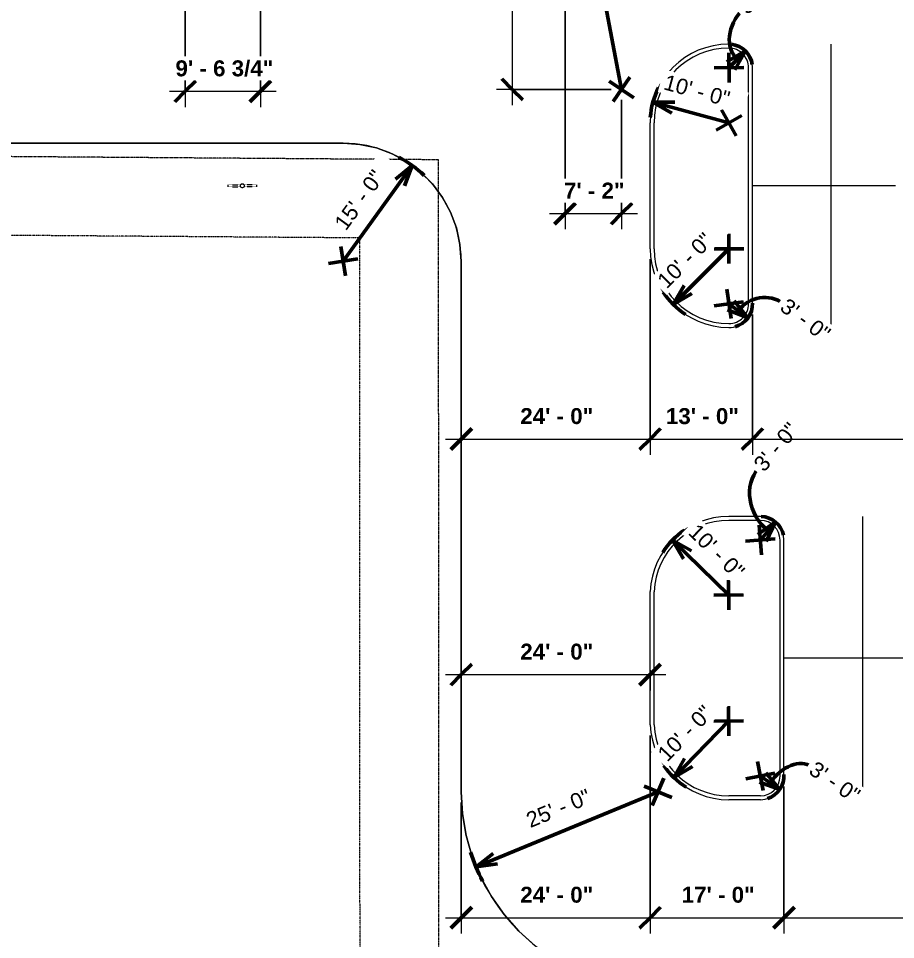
# Model space of a CAD drawing. Header units: inches. Extents: x 20001 to 27263, y -26025 to -18997.
# Drawn here: x 22832 to 24169, y -24605 to -23201 of the extents above; entities that cross this region are included whole.
import ezdxf

# ---------------------------------------------------------------- set-up
doc = ezdxf.new("R2010")
doc.units = ezdxf.units.IN
doc.header["$MEASUREMENT"] = 0
for name, pattern in [('Center 1_4_', [0.53125, 0.25, -0.09375, 0.09375, -0.09375]), ('Dash', [0.25, 0.125, -0.125]), ('Hidden', [0.28125, 0.1875, -0.09375])]:
    doc.linetypes.add(name, pattern=pattern)
for name, color, linetype, lineweight in [('A-ANNO-DIMS', 211, 'Continuous', 9), ('A-ANNO-DIMS-256', 211, 'Continuous', 9), ('A-PROP-SBCK', 71, 'Hidden', 13), ('A-SITE-ROAD', 130, 'Continuous', 13), ('C-TOPO', 7, 'Continuous', 13), ('E-LITE-EQPM', 33, 'Continuous', 13), ('E-LITE-EQPM-HDLN', 30, 'Dash', 9), ('PAINT', 190, 'Continuous', 13), ('PROP', 3, 'Center 1_4_', 13)]:
    doc.layers.add(name, color=color, linetype=linetype, lineweight=lineweight)
doc.styles.add('Arial_2', font='arial.ttf', dxfattribs={"height": 23.60479})
doc.styles.add('Arial_B', font='arialbd.ttf', dxfattribs={"height": 24.354149})
doc.dimstyles.new('Arrow_-_3_32__Arial', dxfattribs={"dimscale": 12, "dimtxt": 24, "dimasz": 2.666667, "dimexe": 2, "dimexo": 0, "dimgap": 1.333333, "dimtad": 1, "dimjust": 3, "dimdec": 4, "dimrnd": 0.0625, "dimzin": 1, "dimdsep": 46, "dimlunit": 4, "dimtxsty": 'Arial_2', "dimblk1": 'OPEN30', "dimblk2": 'OPEN30', "dimsah": 1, "dimcen": 0.09, "dimazin": 0, "dimtfac": 1, "dimtdec": 4, "dimtix": 1, "dimtmove": 0, "dimatfit": 2, "dimfxl": 1, "dimtvp": 1, "dimtfill": 1, "dimfrac": 2, "dimtolj": 1, "dimtzin": 0, "dimlwd": 50, "dimlwe": 50, "dimarcsym": 2})
doc.dimstyles.new('Arrow_-_3_32__Arial_1', dxfattribs={"dimscale": 12, "dimtxt": 24, "dimasz": 2.666667, "dimexe": 2, "dimexo": 0, "dimgap": 1.333333, "dimtad": 1, "dimjust": 3, "dimdec": 4, "dimrnd": 0.0625, "dimzin": 1, "dimdsep": 46, "dimlunit": 4, "dimtxsty": 'Arial_2', "dimblk1": 'OPEN30', "dimblk2": 'OPEN30', "dimsah": 1, "dimcen": 0.09, "dimazin": 0, "dimtfac": 1, "dimtdec": 4, "dimtix": 1, "dimtmove": 0, "dimatfit": 2, "dimfxl": 1, "dimtvp": 1, "dimtfill": 1, "dimfrac": 2, "dimtolj": 1, "dimtzin": 0, "dimlwd": 50, "dimlwe": 50, "dimarcsym": 2})
doc.dimstyles.new('OD_Dimension_-_1_4__Tol__1', dxfattribs={"dimscale": 12, "dimtxt": 24, "dimasz": 2.666667, "dimexe": 2, "dimexo": 1.333333, "dimgap": 1.333333, "dimtad": 1, "dimrnd": 0.25, "dimzin": 1, "dimdsep": 46, "dimlunit": 4, "dimtxsty": 'Arial_B', "dimblk1": 'OBLIQUE', "dimblk2": 'OBLIQUE', "dimsah": 1, "dimcen": 0.09, "dimdle": 2, "dimazin": 0, "dimtfac": 1, "dimtdec": 4, "dimtix": 1, "dimtmove": 0, "dimatfit": 3, "dimfxl": 1, "dimtvp": 1, "dimtfill": 1, "dimfrac": 2, "dimtolj": 1, "dimtzin": 0, "dimlwd": 13, "dimlwe": 13, "dimarcsym": 2})
doc.dimstyles.new('OD_Dimension_-_1_4__Tol__2', dxfattribs={"dimscale": 12, "dimtxt": 24, "dimasz": 2.666667, "dimexe": 2, "dimexo": 1.333333, "dimgap": 1.333333, "dimtad": 1, "dimrnd": 0.25, "dimzin": 1, "dimdsep": 46, "dimlunit": 4, "dimtxsty": 'Arial_B', "dimblk1": 'OBLIQUE', "dimblk2": 'OBLIQUE', "dimsah": 1, "dimcen": 0.09, "dimdle": 2, "dimazin": 0, "dimtfac": 1, "dimtdec": 4, "dimtix": 1, "dimtmove": 0, "dimatfit": 3, "dimfxl": 1, "dimtvp": 1, "dimtfill": 1, "dimfrac": 2, "dimtolj": 1, "dimtzin": 0, "dimlwd": 13, "dimlwe": 13, "dimarcsym": 2})

# ---------------------------------------------------------------- blocks, each defined once
blk = doc.blocks.new('Lighting-Street_Cooper_Navion-Lumark_4-6-LED-Squares - The Caretaker LED-964008-Site Plan - Phase 1')
at = {"layer": 'E-LITE-EQPM'}
blk.add_line((-1.7, -10.7), (1.6, -10.7), dxfattribs=at)
at = {"layer": 'E-LITE-EQPM', "lineweight": 9}
blk.add_circle((0, -32.4), 3, dxfattribs=at)
at = {"layer": 'E-LITE-EQPM-HDLN'}
for p, q in [((-1.5, -10.7), (-1.5, -29.9)), ((1.5, -10.7), (1.5, -29.9))]:
    blk.add_line(p, q, dxfattribs=at)
blk = doc.blocks.new('DIMBLOCK4-Site Plan - Phase 1')
at = {"layer": 'A-ANNO-DIMS-256', "lineweight": 50}
for p, q in [((23917.8, -23658.5), (23911.2, -23613.7)), ((23936.9, -23632.8), (23892.1, -23639.3)), ((23943.4, -23657.6), (23922.8, -23631.6)), ((23943.4, -23657.6), (23912.6, -23645.3)), ((23914.5, -23636.1), (23943.4, -23657.6))]:
    blk.add_line(p, q, dxfattribs=at)
blk.add_arc((23914.5, -23636.1), 36, 285.1007, 1.495, dxfattribs=at)
blk.add_ellipse((23967.6, -23675.6), major_axis=(29.9, 40.1), ratio=0.963406, start_param=0, end_param=1.570796, dxfattribs=at)
at = {"layer": 'A-ANNO-DIMS-256', "color": 0, "lineweight": 50, "insert": (24004.7, -23625.8), "char_height": 23.6, "width": 100.578, "attachment_point": 1, "rotation": 323.2979, "line_spacing_factor": 0.938532, "style": 'Arial_2', "bg_fill": 3, "box_fill_scale": 1.25, "bg_fill_color": 0, "bg_fill_transparency": 0}
blk.add_mtext('3\' - 0"', dxfattribs=at)
blk = doc.blocks.new('_Open30')
at = {"color": 0, "linetype": 'ByBlock', "lineweight": -2}
for p, q in [((-1, 0.268), (0, 0)), ((0, 0), (-1, -0.268)), ((0, 0), (-1, 0))]:
    blk.add_line(p, q, dxfattribs=at)
blk = doc.blocks.new('DIMBLOCK5-Site Plan - Phase 1')
at = {"layer": 'A-ANNO-DIMS-256', "lineweight": 50}
for p, q in [((23914.5, -23574.7), (23914.5, -23529.4)), ((23914.5, -23552.1), (23829.6, -23636.9)), ((23891.9, -23552.1), (23937.1, -23552.1)), ((23829.6, -23636.9), (23846.2, -23608.2)), ((23829.6, -23636.9), (23858.3, -23620.3))]:
    blk.add_line(p, q, dxfattribs=at)
blk.add_arc((23914.5, -23552.1), 120, 213.5247, 236.443, dxfattribs=at)
at = {"layer": 'A-ANNO-DIMS-256', "color": 0, "lineweight": 50, "insert": (23803.1, -23597.5), "char_height": 23.6, "width": 122.289, "attachment_point": 1, "rotation": 44.9839, "line_spacing_factor": 0.938532, "style": 'Arial_2', "bg_fill": 3, "box_fill_scale": 1.25, "bg_fill_color": 0, "bg_fill_transparency": 0}
blk.add_mtext('10\' - 0"', dxfattribs=at)
blk = doc.blocks.new('DIMBLOCK6-Site Plan - Phase 1')
at = {"layer": 'A-ANNO-DIMS-256', "lineweight": 50}
for p, q in [((23939.6, -23250.3), (23911.2, -23267.2)), ((23914.2, -23253.4), (23914.8, -23298.7)), ((23914.5, -23276.1), (23939.6, -23250.3)), ((23939.6, -23250.3), (23923.4, -23279.2)), ((23937.1, -23275.8), (23891.9, -23276.4))]:
    blk.add_line(p, q, dxfattribs=at)
blk.add_arc((23914.5, -23276.1), 36, 7.5411, 83.9354, dxfattribs=at)
blk.add_ellipse((23968.2, -23221), major_axis=(41.1, 42.2), ratio=0.793067, start_param=1.570796, end_param=3.141593, dxfattribs=at)
at = {"layer": 'A-ANNO-DIMS-256', "color": 0, "lineweight": 50, "insert": (23926, -23179.9), "char_height": 23.6, "width": 100.578, "attachment_point": 1, "rotation": 45.7382, "line_spacing_factor": 0.938532, "style": 'Arial_2', "bg_fill": 3, "box_fill_scale": 1.25, "bg_fill_color": 0, "bg_fill_transparency": 0}
blk.add_mtext('3\' - 0"', dxfattribs=at)
blk = doc.blocks.new('DIMBLOCK7-Site Plan - Phase 1')
at = {"layer": 'A-ANNO-DIMS-256', "lineweight": 50}
for p, q in [((23914.5, -23360.1), (23798.7, -23328.5)), ((23798.7, -23328.5), (23831.9, -23328.6)), ((23798.7, -23328.5), (23827.4, -23345.2)), ((23903.3, -23340.4), (23925.7, -23379.7)), ((23894.9, -23371.3), (23934.2, -23348.8))]:
    blk.add_line(p, q, dxfattribs=at)
blk.add_arc((23914.5, -23360.1), 120, 153.2792, 176.1975, dxfattribs=at)
at = {"layer": 'A-ANNO-DIMS-256', "color": 0, "lineweight": 50, "insert": (23819.7, -23285.9), "char_height": 23.6, "width": 122.289, "attachment_point": 1, "rotation": 344.7383, "line_spacing_factor": 0.938532, "style": 'Arial_2', "bg_fill": 3, "box_fill_scale": 1.25, "bg_fill_color": 0, "bg_fill_transparency": 0}
blk.add_mtext('10\' - 0"', dxfattribs=at)
blk = doc.blocks.new('DIMBLOCK8-Site Plan - Phase 1')
at = {"layer": 'A-ANNO-DIMS-256', "lineweight": 50}
for p, q in [((23985.8, -23968.6), (23958.6, -23987.5)), ((23962.5, -23996.1), (23985.8, -23968.6)), ((23985.8, -23968.6), (23971.6, -23998.6)), ((23960.6, -23973.6), (23964.4, -24018.7)), ((23985.1, -23994.2), (23940, -23998))]:
    blk.add_line(p, q, dxfattribs=at)
blk.add_arc((23962.5, -23996.1), 36, 11.5367, 87.9311, dxfattribs=at)
blk.add_ellipse((24015.5, -23933.6), major_axis=(-55.9, 47.4), ratio=0.871988, start_param=0, end_param=1.570796, dxfattribs=at)
at = {"layer": 'A-ANNO-DIMS-256', "color": 0, "lineweight": 50, "insert": (23950.3, -23878.4), "char_height": 23.6, "width": 100.578, "attachment_point": 1, "rotation": 49.7339, "line_spacing_factor": 0.938532, "style": 'Arial_2', "bg_fill": 3, "box_fill_scale": 1.25, "bg_fill_color": 0, "bg_fill_transparency": 0}
blk.add_mtext('3\' - 0"', dxfattribs=at)
blk = doc.blocks.new('DIMBLOCK9-Site Plan - Phase 1')
at = {"layer": 'A-ANNO-DIMS-256', "lineweight": 50}
for p, q in [((23914.4, -24080.1), (23828.6, -23996.2)), ((23828.6, -23996.2), (23857.4, -24012.5)), ((23828.6, -23996.2), (23845.5, -24024.7)), ((23914.1, -24057.5), (23914.7, -24102.7)), ((23891.8, -24080.4), (23937, -24079.8))]:
    blk.add_line(p, q, dxfattribs=at)
blk.add_arc((23914.4, -24080.1), 120, 124.211, 147.1293, dxfattribs=at)
at = {"layer": 'A-ANNO-DIMS-256', "color": 0, "lineweight": 50, "insert": (23867.6, -23969.2), "char_height": 23.6, "width": 122.289, "attachment_point": 1, "rotation": 315.6702, "line_spacing_factor": 0.938532, "style": 'Arial_2', "bg_fill": 3, "box_fill_scale": 1.25, "bg_fill_color": 0, "bg_fill_transparency": 0}
blk.add_mtext('10\' - 0"', dxfattribs=at)
blk = doc.blocks.new('DIMBLOCK10-Site Plan - Phase 1')
at = {"layer": 'A-ANNO-DIMS-256', "lineweight": 50}
for p, q in [((23914.7, -24294.7), (23914, -24249.4)), ((23914.4, -24272), (23830.8, -24358.2)), ((23891.7, -24272.4), (23937, -24271.7)), ((23830.8, -24358.2), (23846.9, -24329.2)), ((23830.8, -24358.2), (23859.2, -24341.2))]:
    blk.add_line(p, q, dxfattribs=at)
blk.add_arc((23914.4, -24272), 120, 214.407, 237.3253, dxfattribs=at)
at = {"layer": 'A-ANNO-DIMS-256', "color": 0, "lineweight": 50, "insert": (23803.6, -24319.2), "char_height": 23.6, "width": 122.289, "attachment_point": 1, "rotation": 45.8662, "line_spacing_factor": 0.938532, "style": 'Arial_2', "bg_fill": 3, "box_fill_scale": 1.25, "bg_fill_color": 0, "bg_fill_transparency": 0}
blk.add_mtext('10\' - 0"', dxfattribs=at)
blk = doc.blocks.new('DIMBLOCK11-Site Plan - Phase 1')
at = {"layer": 'A-ANNO-DIMS-256', "lineweight": 50}
for p, q in [((23966.8, -24378.2), (23958.2, -24333.8)), ((23984.7, -24351.7), (23940.3, -24360.3)), ((23992.3, -24376.2), (23970.6, -24351.2)), ((23992.3, -24376.2), (23961, -24365.4)), ((23962.5, -24356), (23992.3, -24376.2))]:
    blk.add_line(p, q, dxfattribs=at)
blk.add_arc((23962.5, -24356), 36, 287.7411, 4.1355, dxfattribs=at)
blk.add_ellipse((24009.8, -24388), major_axis=(31.2, 46.1), ratio=0.701238, start_param=0, end_param=1.570796, dxfattribs=at)
at = {"layer": 'A-ANNO-DIMS-256', "color": 0, "lineweight": 50, "insert": (24047.8, -24331.8), "char_height": 23.6, "width": 100.578, "attachment_point": 1, "rotation": 325.9383, "line_spacing_factor": 0.938532, "style": 'Arial_2', "bg_fill": 3, "box_fill_scale": 1.25, "bg_fill_color": 0, "bg_fill_transparency": 0}
blk.add_mtext('3\' - 0"', dxfattribs=at)
blk = doc.blocks.new('DIMBLOCK12-Site Plan - Phase 1')
at = {"layer": 'A-ANNO-DIMS-256', "lineweight": 13}
for p, q in [((23794.5, -23568.1), (23794.5, -23866.2)), ((23794.5, -23842.2), (23794.5, -23568.1)), ((23482.5, -23842.2), (23794.5, -23842.2)), ((23506.5, -23835.5), (23506.5, -23866.2)), ((23506.5, -23842.2), (23506.5, -23835.5))]:
    blk.add_line(p, q, dxfattribs=at)
at = {"layer": 'A-ANNO-DIMS-256', "lineweight": 50}
for p, q in [((23506.5, -23842.2), (23522.5, -23826.2)), ((23794.5, -23842.2), (23810.5, -23826.2)), ((23506.5, -23842.2), (23490.5, -23858.2)), ((23794.5, -23842.2), (23778.5, -23858.2))]:
    blk.add_line(p, q, dxfattribs=at)
at = {"layer": 'A-ANNO-DIMS-256', "color": 0, "lineweight": 13, "insert": (23596.6, -23795), "char_height": 24.35, "width": 129.371, "attachment_point": 1, "line_spacing_factor": 0.938532, "style": 'Arial_B', "bg_fill": 3, "box_fill_scale": 1.25, "bg_fill_color": 0, "bg_fill_transparency": 0}
blk.add_mtext('24\' - 0"', dxfattribs=at)
blk = doc.blocks.new('_Oblique')
at = {"color": 0, "linetype": 'ByBlock', "lineweight": -2}
blk.add_line((-0.5, -0.5), (0.5, 0.5), dxfattribs=at)
blk = doc.blocks.new('DIMBLOCK13-Site Plan - Phase 1')
at = {"layer": 'A-ANNO-DIMS-256', "lineweight": 13}
for p, q in [((23794.5, -23568.1), (23794.5, -23866.2)), ((23794.5, -23842.2), (23794.5, -23568.1)), ((23950.5, -23652.1), (23950.5, -23866.2)), ((23950.5, -23842.2), (23950.5, -23652.1)), ((23794.5, -23842.2), (23950.5, -23842.2))]:
    blk.add_line(p, q, dxfattribs=at)
at = {"layer": 'A-ANNO-DIMS-256', "lineweight": 50}
for p, q in [((23794.5, -23842.2), (23810.5, -23826.2)), ((23950.5, -23842.2), (23966.5, -23826.2)), ((23794.5, -23842.2), (23778.5, -23858.2)), ((23950.5, -23842.2), (23934.5, -23858.2))]:
    blk.add_line(p, q, dxfattribs=at)
at = {"layer": 'A-ANNO-DIMS-256', "color": 0, "lineweight": 13, "insert": (23818.6, -23795), "char_height": 24.35, "width": 129.371, "attachment_point": 1, "line_spacing_factor": 0.938532, "style": 'Arial_B', "bg_fill": 3, "box_fill_scale": 1.25, "bg_fill_color": 0, "bg_fill_transparency": 0}
blk.add_mtext('13\' - 0"', dxfattribs=at)
blk = doc.blocks.new('DIMBLOCK14-Site Plan - Phase 1')
at = {"layer": 'A-ANNO-DIMS-256', "lineweight": 13}
for p, q in [((23950.5, -23652.1), (23950.5, -23866.2)), ((23950.5, -23842.2), (23950.5, -23652.1)), ((26182.5, -23652.1), (26182.5, -23866.2)), ((26182.5, -23842.2), (26182.5, -23652.1)), ((23950.5, -23842.2), (26182.5, -23842.2))]:
    blk.add_line(p, q, dxfattribs=at)
at = {"layer": 'A-ANNO-DIMS-256', "lineweight": 50}
for p, q in [((23950.5, -23842.2), (23966.5, -23826.2)), ((26182.5, -23842.2), (26198.5, -23826.2)), ((23950.5, -23842.2), (23934.5, -23858.2)), ((26182.5, -23842.2), (26166.5, -23858.2))]:
    blk.add_line(p, q, dxfattribs=at)
at = {"layer": 'A-ANNO-DIMS-256', "color": 0, "lineweight": 13, "insert": (25003.5, -23795), "char_height": 24.35, "width": 151.314, "attachment_point": 1, "line_spacing_factor": 0.938532, "style": 'Arial_B', "bg_fill": 3, "box_fill_scale": 1.25, "bg_fill_color": 0, "bg_fill_transparency": 0}
blk.add_mtext('186\' - 0"', dxfattribs=at)
blk = doc.blocks.new('DIMBLOCK17-Site Plan - Phase 1')
at = {"layer": 'A-ANNO-DIMS-256', "lineweight": 13}
for p, q in [((23794.5, -24294), (23794.5, -24595.9)), ((23794.5, -24571.9), (23794.5, -24294)), ((23506.5, -24396.1), (23506.5, -24595.9)), ((23506.5, -24571.9), (23506.5, -24396.1)), ((23482.5, -24571.9), (23794.5, -24571.9))]:
    blk.add_line(p, q, dxfattribs=at)
at = {"layer": 'A-ANNO-DIMS-256', "lineweight": 50}
for p, q in [((23506.5, -24571.9), (23522.5, -24555.9)), ((23794.5, -24571.9), (23810.5, -24555.9)), ((23506.5, -24571.9), (23490.5, -24587.9)), ((23794.5, -24571.9), (23778.5, -24587.9))]:
    blk.add_line(p, q, dxfattribs=at)
at = {"layer": 'A-ANNO-DIMS-256', "color": 0, "lineweight": 13, "insert": (23596.6, -24524.7), "char_height": 24.35, "width": 129.371, "attachment_point": 1, "line_spacing_factor": 0.938532, "style": 'Arial_B', "bg_fill": 3, "box_fill_scale": 1.25, "bg_fill_color": 0, "bg_fill_transparency": 0}
blk.add_mtext('24\' - 0"', dxfattribs=at)
blk = doc.blocks.new('DIMBLOCK18-Site Plan - Phase 1')
at = {"layer": 'A-ANNO-DIMS-256', "lineweight": 13}
for p, q in [((23794.5, -24294), (23794.5, -24595.9)), ((23794.5, -24571.9), (23794.5, -24294)), ((23998.5, -24372.1), (23998.5, -24595.9)), ((23998.5, -24571.9), (23998.5, -24372.1)), ((23794.5, -24571.9), (23998.5, -24571.9))]:
    blk.add_line(p, q, dxfattribs=at)
at = {"layer": 'A-ANNO-DIMS-256', "lineweight": 50}
for p, q in [((23794.5, -24571.9), (23810.5, -24555.9)), ((23998.5, -24571.9), (24014.5, -24555.9)), ((23794.5, -24571.9), (23778.5, -24587.9)), ((23998.5, -24571.9), (23982.5, -24587.9))]:
    blk.add_line(p, q, dxfattribs=at)
at = {"layer": 'A-ANNO-DIMS-256', "color": 0, "lineweight": 13, "insert": (23842.6, -24524.7), "char_height": 24.35, "width": 129.371, "attachment_point": 1, "line_spacing_factor": 0.938532, "style": 'Arial_B', "bg_fill": 3, "box_fill_scale": 1.25, "bg_fill_color": 0, "bg_fill_transparency": 0}
blk.add_mtext('17\' - 0"', dxfattribs=at)
blk = doc.blocks.new('DIMBLOCK19-Site Plan - Phase 1')
at = {"layer": 'A-ANNO-DIMS-256', "lineweight": 13}
for p, q in [((23998.5, -24372.1), (23998.5, -24595.9)), ((23998.5, -24571.9), (23998.5, -24372.1)), ((26170.5, -24372.1), (26170.5, -24595.9)), ((26170.5, -24571.9), (26170.5, -24372.1)), ((23998.5, -24571.9), (26170.5, -24571.9))]:
    blk.add_line(p, q, dxfattribs=at)
at = {"layer": 'A-ANNO-DIMS-256', "lineweight": 50}
for p, q in [((23998.5, -24571.9), (24014.5, -24555.9)), ((26170.5, -24571.9), (26186.5, -24555.9)), ((23998.5, -24571.9), (23982.5, -24587.9)), ((26170.5, -24571.9), (26154.5, -24587.9))]:
    blk.add_line(p, q, dxfattribs=at)
at = {"layer": 'A-ANNO-DIMS-256', "color": 0, "lineweight": 13, "insert": (25021.5, -24524.7), "char_height": 24.35, "width": 151.314, "attachment_point": 1, "line_spacing_factor": 0.938532, "style": 'Arial_B', "bg_fill": 3, "box_fill_scale": 1.25, "bg_fill_color": 0, "bg_fill_transparency": 0}
blk.add_mtext('181\' - 0"', dxfattribs=at)
blk = doc.blocks.new('DIMBLOCK22-Site Plan - Phase 1')
at = {"layer": 'A-ANNO-DIMS-256', "lineweight": 50}
for p, q in [((23506.5, -24201.3), (23522.5, -24185.3)), ((23794.5, -24201.3), (23810.5, -24185.3)), ((23506.5, -24201.3), (23490.5, -24217.3)), ((23794.5, -24201.3), (23778.5, -24217.3))]:
    blk.add_line(p, q, dxfattribs=at)
at = {"layer": 'A-ANNO-DIMS-256', "lineweight": 13}
for p, q in [((23506.5, -24194.7), (23506.5, -24225.3)), ((23506.5, -24201.3), (23506.5, -24194.7)), ((23794.5, -24194.7), (23794.5, -24225.3)), ((23794.5, -24201.3), (23794.5, -24194.7)), ((23482.5, -24201.3), (23818.5, -24201.3))]:
    blk.add_line(p, q, dxfattribs=at)
at = {"layer": 'A-ANNO-DIMS-256', "color": 0, "lineweight": 13, "insert": (23596.6, -24154.1), "char_height": 24.35, "width": 129.371, "attachment_point": 1, "line_spacing_factor": 0.938532, "style": 'Arial_B', "bg_fill": 3, "box_fill_scale": 1.25, "bg_fill_color": 0, "bg_fill_transparency": 0}
blk.add_mtext('24\' - 0"', dxfattribs=at)
blk = doc.blocks.new('DIMBLOCK31-Site Plan - Phase 1')
at = {"layer": 'A-ANNO-DIMS-256', "lineweight": 50}
for p, q in [((23797.8, -24401), (23815.2, -24359.2)), ((23785.6, -24371.4), (23827.4, -24388.8)), ((23806.5, -24380.1), (23529.1, -24494.3)), ((23529.1, -24494.3), (23555.4, -24474.2)), ((23529.1, -24494.3), (23562, -24490))]:
    blk.add_line(p, q, dxfattribs=at)
blk.add_arc((23806.5, -24380.1), 300, 197.792, 206.9594, dxfattribs=at)
at = {"layer": 'A-ANNO-DIMS-256', "color": 0, "lineweight": 50, "insert": (23602.9, -24413.5), "char_height": 23.6, "width": 122.289, "attachment_point": 1, "rotation": 22.3757, "line_spacing_factor": 0.938532, "style": 'Arial_2', "bg_fill": 3, "box_fill_scale": 1.25, "bg_fill_color": 0, "bg_fill_transparency": 0}
blk.add_mtext('25\' - 0"', dxfattribs=at)
blk = doc.blocks.new('DIMBLOCK41-Site Plan - Phase 1')
at = {"layer": 'A-ANNO-DIMS-256', "lineweight": 50}
for p, q in [((23683.5, -22955.4), (23681.1, -22988.4)), ((23751, -23309), (23683.5, -22955.4)), ((23683.5, -22955.4), (23697.9, -22985.2)), ((23732.3, -23296.3), (23769.7, -23321.7)), ((23763.7, -23290.3), (23738.3, -23327.7))]:
    blk.add_line(p, q, dxfattribs=at)
blk.add_arc((23751, -23309), 360, 96.9823, 104.6217, dxfattribs=at)
at = {"layer": 'A-ANNO-DIMS-256', "color": 0, "lineweight": 50, "insert": (23753.5, -23073.4), "char_height": 23.6, "width": 122.289, "attachment_point": 1, "rotation": 280.802, "line_spacing_factor": 0.938532, "style": 'Arial_2', "bg_fill": 3, "box_fill_scale": 1.25, "bg_fill_color": 0, "bg_fill_transparency": 0}
blk.add_mtext('30\' - 0"', dxfattribs=at)
blk = doc.blocks.new('DIMBLOCK46-Site Plan - Phase 1')
at = {"layer": 'A-ANNO-DIMS-256', "lineweight": 50}
for p, q in [((23326.5, -23571.1), (23431.9, -23425.1)), ((23431.9, -23425.1), (23406.2, -23446.1)), ((23431.9, -23425.1), (23420.1, -23456.1)), ((23322.9, -23548.7), (23330.1, -23593.4)), ((23348.8, -23567.5), (23304.2, -23574.7))]:
    blk.add_line(p, q, dxfattribs=at)
blk.add_arc((23326.5, -23571.1), 180, 46.5349, 61.8138, dxfattribs=at)
at = {"layer": 'A-ANNO-DIMS-256', "color": 0, "lineweight": 50, "insert": (23311.6, -23512.1), "char_height": 23.6, "width": 122.289, "attachment_point": 1, "rotation": 54.1743, "line_spacing_factor": 0.938532, "style": 'Arial_2', "bg_fill": 3, "box_fill_scale": 1.25, "bg_fill_color": 0, "bg_fill_transparency": 0}
blk.add_mtext('15\' - 0"', dxfattribs=at)
blk = doc.blocks.new('DIMBLOCK109-Site Plan - Phase 1')
at = {"layer": 'A-ANNO-DIMS-256', "lineweight": 13}
for p, q in [((23664.9, -22803.3), (23664.9, -23522.4)), ((23664.9, -23498.4), (23664.9, -22803.3)), ((23751, -23325), (23751, -23522.4)), ((23751, -23498.4), (23751, -23325)), ((23640.9, -23498.4), (23775, -23498.4))]:
    blk.add_line(p, q, dxfattribs=at)
at = {"layer": 'A-ANNO-DIMS-256', "lineweight": 50}
for p, q in [((23664.9, -23498.4), (23680.9, -23482.4)), ((23751, -23498.4), (23767, -23482.4)), ((23664.9, -23498.4), (23648.9, -23514.4)), ((23751, -23498.4), (23735, -23514.4))]:
    blk.add_line(p, q, dxfattribs=at)
at = {"layer": 'A-ANNO-DIMS-256', "color": 0, "lineweight": 13, "insert": (23663.2, -23451.2), "char_height": 24.35, "width": 107.429, "attachment_point": 1, "line_spacing_factor": 0.938532, "style": 'Arial_B', "bg_fill": 3, "box_fill_scale": 1.25, "bg_fill_color": 0, "bg_fill_transparency": 0}
blk.add_mtext('7\' - 2"', dxfattribs=at)
blk = doc.blocks.new('DIMBLOCK110-Site Plan - Phase 1')
at = {"layer": 'A-ANNO-DIMS-256', "lineweight": 13}
for p, q in [((23584.3, -22774.8), (23584.3, -23333)), ((23591, -22798.8), (23560.3, -22798.8)), ((23584.3, -22798.8), (23591, -22798.8)), ((23735, -23309), (23560.3, -23309)), ((23584.3, -23309), (23735, -23309))]:
    blk.add_line(p, q, dxfattribs=at)
at = {"layer": 'A-ANNO-DIMS-256', "lineweight": 50}
for p, q in [((23584.3, -22798.8), (23568.3, -22782.8)), ((23584.3, -22798.8), (23600.3, -22814.8)), ((23584.3, -23309), (23568.3, -23293)), ((23584.3, -23309), (23600.3, -23325))]:
    blk.add_line(p, q, dxfattribs=at)
at = {"layer": 'A-ANNO-DIMS-256', "color": 0, "lineweight": 13, "insert": (23537.1, -23135.2), "char_height": 24.354, "width": 195.2, "attachment_point": 1, "rotation": 90, "line_spacing_factor": 0.938532, "style": 'Arial_B', "bg_fill": 3, "box_fill_scale": 1.25, "bg_fill_color": 0, "bg_fill_transparency": 0}
blk.add_mtext('42\' - 6 1/4"', dxfattribs=at)
blk = doc.blocks.new('DIMBLOCK114-Site Plan - Phase 1')
at = {"layer": 'A-ANNO-DIMS-256', "lineweight": 13}
for p, q in [((23085.9, -22803.3), (23085.9, -23336)), ((23085.9, -23312), (23085.9, -22803.3)), ((23200.6, -23119.1), (23200.6, -23336)), ((23200.6, -23312), (23200.6, -23119.1)), ((23061.9, -23312), (23224.6, -23312))]:
    blk.add_line(p, q, dxfattribs=at)
at = {"layer": 'A-ANNO-DIMS-256', "lineweight": 50}
for p, q in [((23085.9, -23312), (23101.9, -23296)), ((23200.6, -23312), (23216.6, -23296)), ((23085.9, -23312), (23069.9, -23328)), ((23200.6, -23312), (23184.6, -23328))]:
    blk.add_line(p, q, dxfattribs=at)
at = {"layer": 'A-ANNO-DIMS-256', "color": 0, "lineweight": 13, "insert": (23071.1, -23264.8), "char_height": 24.354, "width": 173.257, "attachment_point": 1, "line_spacing_factor": 0.938532, "style": 'Arial_B', "bg_fill": 3, "box_fill_scale": 1.25, "bg_fill_color": 0, "bg_fill_transparency": 0}
blk.add_mtext('9\' - 6 3/4"', dxfattribs=at)

msp = doc.modelspace()

# ---------------------------------------------------------------- linework, layer by layer
at = {"layer": 'A-PROP-SBCK'}
for p, q in [((23472.14519, -23416.4005), (21404.23523, -23401.2537)), ((23472.44533, -25611.64863), (23472.14519, -23416.4005))]:
    msp.add_line(p, q, dxfattribs=at)
at = {"layer": 'A-SITE-ROAD'}
for p, q in [((23944.51523, -23636.06748), (23944.51523, -23276.06748)), ((23950.51523, -23636.06748), (23950.51523, -23276.06748)), ((23794.51575, -23552.06748), (23794.51575, -23360.06748)), ((23800.51575, -23552.06748), (23800.51575, -23360.06748)), ((23326.51184, -23391.08555), (20912.23523, -23391.08555)), ((23506.51575, -24380.1085), (23506.51575, -23559.46055)), ((23962.51566, -23966.10273), (23914.39683, -23966.10202)), ((23962.51575, -23960.10273), (23914.39692, -23960.10202)), ((23992.51523, -24356.05519), (23992.51523, -23996.10273)), ((23998.51523, -24356.05519), (23998.51523, -23996.10273)), ((23794.51575, -24277.96889), (23794.51575, -24074.7237)), ((23800.51575, -24277.81849), (23800.51575, -24074.85996)), ((23962.51566, -24386.03223), (23914.37052, -24386.03294)), ((23962.51575, -24392.03223), (23914.3706, -24392.03294))]:
    msp.add_line(p, q, dxfattribs=at)
for centre, radius, start, end in [((23914.51575, -23360.06748), 120, 90, 180), ((23914.51523, -23276.06748), 36, 0, 89.99916118), ((23914.51575, -23360.06748), 114, 90.0003595, 180), ((23914.51523, -23276.06748), 30, 0, 90.0003595), ((23326.51184, -23571.08555), 180, 0, 90), ((23914.51575, -23552.06748), 120, 180, 269.9996405), ((23914.51575, -23552.06748), 114, 180, 269.9996405), ((23914.51523, -23636.06748), 36, 269.9996405, 0), ((23914.51523, -23636.06748), 30, 269.9996405, 0), ((23914.39517, -24080.10202), 120, 89.99916118, 177.43118226), ((23914.39517, -24080.10202), 114, 89.99916118, 177.36443698), ((23962.51523, -23996.10273), 30, 0, 89.99916118), ((23962.51523, -23996.10273), 36, 0, 89.99916118), ((23914.36885, -24272.03294), 120, 182.83536435, 270.00083882), ((23914.36885, -24272.03294), 114, 182.90903807, 270.00083882), ((23962.51523, -24356.03223), 30, 270.00083882, 0), ((23962.51523, -24356.03223), 36, 270.00083882, 0), ((23806.51575, -24380.06748), 300, 180.00783367, 270)]:
    msp.add_arc(centre, radius, start, end, dxfattribs=at)
at = {"layer": 'C-TOPO'}
for p, q in [((23326.51172, -23391.08496), (20912.23535, -23391.08496)), ((20912.23535, -23391.08496), (23326.51172, -23391.08496)), ((23352.12891, -23392.91748), (23326.51172, -23391.08496)), ((23326.51172, -23391.08496), (23352.12891, -23392.91748)), ((23377.22314, -23398.37695), (23352.12891, -23392.91748)), ((23352.12891, -23392.91748), (23377.22314, -23398.37695)), ((23401.28613, -23407.35205), (23377.22314, -23398.37695)), ((23377.22314, -23398.37695), (23401.28613, -23407.35205)), ((23423.82715, -23419.65967), (23401.28613, -23407.35205)), ((23401.28613, -23407.35205), (23423.82715, -23419.65967)), ((23444.38623, -23435.05078), (23423.82715, -23419.65967)), ((23423.82715, -23419.65967), (23444.38623, -23435.05078)), ((23462.54736, -23453.21045), (23444.38623, -23435.05078)), ((23444.38623, -23435.05078), (23462.54736, -23453.21045)), ((23477.93701, -23473.76953), (23462.54736, -23453.21045)), ((23462.54736, -23453.21045), (23477.93701, -23473.76953)), ((23490.24609, -23496.31055), (23477.93701, -23473.76953)), ((23477.93701, -23473.76953), (23490.24609, -23496.31055)), ((23499.22119, -23520.37354), (23490.24609, -23496.31055)), ((23490.24609, -23496.31055), (23499.22119, -23520.37354)), ((23504.6792, -23545.46924), (23499.22119, -23520.37354)), ((23499.22119, -23520.37354), (23504.6792, -23545.46924)), ((23506.51172, -23571.08496), (23504.6792, -23545.46924)), ((23504.6792, -23545.46924), (23506.51172, -23571.08496)), ((23506.51172, -24380.06689), (23506.51172, -23571.08496)), ((23506.51172, -23571.08496), (23506.51172, -24380.06689)), ((23508.39844, -24413.65723), (23506.51172, -24380.06689)), ((23506.51172, -24380.06689), (23508.39844, -24413.65723)), ((23514.03369, -24446.82422), (23508.39844, -24413.65723)), ((23508.39844, -24413.65723), (23514.03369, -24446.82422)), ((23523.34717, -24479.15186), (23514.03369, -24446.82422)), ((23514.03369, -24446.82422), (23523.34717, -24479.15186)), ((23536.22168, -24510.23291), (23523.34717, -24479.15186)), ((23523.34717, -24479.15186), (23536.22168, -24510.23291)), ((23552.49463, -24539.67773), (23536.22168, -24510.23291)), ((23536.22168, -24510.23291), (23552.49463, -24539.67773)), ((23571.9624, -24567.11426), (23552.49463, -24539.67773)), ((23552.49463, -24539.67773), (23571.9624, -24567.11426)), ((23594.38037, -24592.19824), (23571.9624, -24567.11426)), ((23571.9624, -24567.11426), (23594.38037, -24592.19824)), ((23619.46436, -24614.61621), (23594.38037, -24592.19824)), ((23594.38037, -24592.19824), (23619.46436, -24614.61621))]:
    msp.add_line(p, q, dxfattribs=at)
at = {"layer": 'PAINT'}
for p, q in [((24070.51523, -23672.06748), (24070.51523, -23240.06748)), ((24168.35129, -23456.06748), (23950.51523, -23456.06748)), ((24118.51523, -24392.06748), (24118.51523, -23960.06748)), ((26170.51523, -24176.06748), (23998.51523, -24176.06748))]:
    msp.add_line(p, q, dxfattribs=at)
at = {"layer": 'PROP'}
for p, q in [((23352.16147, -23535.52488), (20984.23523, -23518.18055)), ((23352.46078, -25724.69295), (23352.16147, -23535.52488))]:
    msp.add_line(p, q, dxfattribs=at)

# ---------------------------------------------------------------- block references
at = {"layer": 'E-LITE-EQPM'}
for p, rotation in [((23140.52411, -23456.01971), 90.00000000000617), ((23205.40244, -23456.11525), 270.0000000000021)]:
    msp.add_blockref('Lighting-Street_Cooper_Navion-Lumark_4-6-LED-Squares - The Caretaker LED-964008-Site Plan - Phase 1', p, dxfattribs=dict(at, rotation=rotation))

# ---------------------------------------------------------------- dimensions: what is measured, and where the dimension line sits
at = {"layer": 'A-ANNO-DIMS', "lineweight": 13}
dim = msp.add_linear_dim(base=(23200.60772, -23311.98958), p1=(23085.89023, -22787.30281), p2=(23200.60772, -23103.08555), dimstyle='OD_Dimension_-_1_4__Tol__2', override={"dimpost": '<>', "dimfxl": 335.97447}, dxfattribs=at)
dim.commit()
dim.dimension.update_dxf_attribs({"geometry": 'DIMBLOCK114-Site Plan - Phase 1', "text_midpoint": (23143.24897, -23283.38888)})
at = {"layer": 'A-ANNO-DIMS', "lineweight": 50}
dim = msp.add_radius_dim(center=(23750.97277, -23308.97705), mpoint=(23683.5033, -22955.35597), dimstyle='Arrow_-_3_32__Arial_1', override={"dimpost": '<>'}, dxfattribs=at)
dim.commit()
dim.dimension.update_dxf_attribs({"geometry": 'DIMBLOCK41-Site Plan - Phase 1', "text_midpoint": (23747.7995, -23142.62413)})

# ---------------------------------------------------------------- next in the draw order: dimensions: what is measured, and where the dimension line sits
at = {"layer": 'A-ANNO-DIMS', "lineweight": 13}
dim = msp.add_linear_dim(base=(23750.97277, -23498.41721), p1=(23664.89023, -22787.30281), p2=(23750.97277, -23308.97705), dimstyle='OD_Dimension_-_1_4__Tol__2', override={"dimpost": '<>', "dimfxl": 528.728873}, dxfattribs=at)
dim.commit()
dim.dimension.update_dxf_attribs({"geometry": 'DIMBLOCK109-Site Plan - Phase 1', "text_midpoint": (23707.9315, -23470.1903)})
at = {"layer": 'A-ANNO-DIMS', "lineweight": 50}
for center, mpoint, dimstyle, picture, middle in [((23914.51523, -23276.06748), (23939.64097, -23250.28576), 'Arrow_-_3_32__Arial', 'DIMBLOCK6-Site Plan - Phase 1', (23906.98267, -23243.59248)), ((23326.51184, -23571.08555), (23431.86957, -23425.14122), 'Arrow_-_3_32__Arial_1', 'DIMBLOCK46-Site Plan - Phase 1', (23347.08098, -23494.66682)), ((23914.51523, -23636.06748), (23943.37835, -23657.58306), 'Arrow_-_3_32__Arial', 'DIMBLOCK4-Site Plan - Phase 1', (23945.717, -23624.32806)), ((23962.51523, -23996.10273), (23985.78342, -23968.63291), 'Arrow_-_3_32__Arial', 'DIMBLOCK8-Site Plan - Phase 1', (23952.73811, -23964.23154)), ((23914.36885, -24272.03294), (23830.80842, -24358.15874), 'Arrow_-_3_32__Arial_1', 'DIMBLOCK10-Site Plan - Phase 1', (23863.5967, -24284.07878))]:
    dim = msp.add_radius_dim(center=center, mpoint=mpoint, dimstyle=dimstyle, override={"dimpost": '<>'}, dxfattribs=at)
    dim.commit()
    dim.dimension.update_dxf_attribs({"geometry": picture, "text_midpoint": middle})

# ---------------------------------------------------------------- next in the draw order: dimensions: what is measured, and where the dimension line sits
at = {"layer": 'A-ANNO-DIMS', "lineweight": 13}
dim = msp.add_linear_dim(base=(23584.3233, -23308.97705), p1=(23606.95072, -22798.80281), p2=(23750.97277, -23308.97705), angle=90, dimstyle='OD_Dimension_-_1_4__Tol__1', override={"dimpost": '<>', "dimfxl": 530.1133}, dxfattribs=at)
dim.commit()
dim.dimension.update_dxf_attribs({"geometry": 'DIMBLOCK110-Site Plan - Phase 1', "text_midpoint": (23555.73091, -23053.88993)})
at = {"layer": 'A-ANNO-DIMS', "lineweight": 50}
for center, mpoint, dimstyle, picture, middle in [((23914.51575, -23360.06748), (23798.74772, -23328.48012), 'Arrow_-_3_32__Arial_1', 'DIMBLOCK7-Site Plan - Phase 1', (23879.45154, -23321.42277)), ((23914.51575, -23552.06748), (23829.63905, -23636.89639), 'Arrow_-_3_32__Arial_1', 'DIMBLOCK5-Site Plan - Phase 1', (23863.56414, -23563.33009)), ((23914.39517, -24080.10202), (23828.55567, -23996.2475), 'Arrow_-_3_32__Arial_1', 'DIMBLOCK9-Site Plan - Phase 1', (23902.52305, -24029.28897)), ((23962.51523, -24356.03223), (23992.33889, -24376.1953), 'Arrow_-_3_32__Arial', 'DIMBLOCK11-Site Plan - Phase 1', (23993.14306, -24342.86786))]:
    dim = msp.add_radius_dim(center=center, mpoint=mpoint, dimstyle=dimstyle, override={"dimpost": '<>'}, dxfattribs=at)
    dim.commit()
    dim.dimension.update_dxf_attribs({"geometry": picture, "text_midpoint": middle})
at = {"layer": 'A-ANNO-DIMS', "lineweight": 13}
for base, p1, p2, override, picture, middle in [((23794.51575, -24201.28625), (23506.51575, -24178.65883), (23794.51575, -24178.65883), {"dimpost": '<>', "dimfxl": 288}, 'DIMBLOCK22-Site Plan - Phase 1', (23650.51575, -24172.85168)), ((23794.51575, -24571.8796), (23506.51575, -24380.1085), (23794.51575, -24277.96889), {"dimpost": '<>', "dimfxl": 305.575686}, 'DIMBLOCK17-Site Plan - Phase 1', (23650.51575, -24543.44503))]:
    dim = msp.add_linear_dim(base=base, p1=p1, p2=p2, dimstyle='OD_Dimension_-_1_4__Tol__1', override=override, dxfattribs=at)
    dim.commit()
    dim.dimension.update_dxf_attribs({"geometry": picture, "text_midpoint": middle})

# ---------------------------------------------------------------- next in the draw order: dimensions: what is measured, and where the dimension line sits
for base, p1, p2, override, picture, middle in [((23794.51575, -23842.16135), (23506.51575, -23819.53394), (23794.51575, -23552.06748), {"dimpost": '<>', "dimfxl": 393.042372}, 'DIMBLOCK12-Site Plan - Phase 1', (23650.51575, -23813.72678)), ((23998.51523, -24571.8796), (23794.51575, -24277.96889), (23998.51523, -24356.05519), {"dimpost": '<>', "dimfxl": 218.43364}, 'DIMBLOCK18-Site Plan - Phase 1', (23896.51549, -24543.44503))]:
    dim = msp.add_linear_dim(base=base, p1=p1, p2=p2, dimstyle='OD_Dimension_-_1_4__Tol__1', override=override, dxfattribs=at)
    dim.commit()
    dim.dimension.update_dxf_attribs({"geometry": picture, "text_midpoint": middle})

# ---------------------------------------------------------------- next in the draw order: dimensions: what is measured, and where the dimension line sits
for base, p1, p2, override, picture, middle in [((23950.51523, -23842.16135), (23794.51575, -23552.06748), (23950.51523, -23636.06748), {"dimpost": '<>', "dimfxl": 177.177413}, 'DIMBLOCK13-Site Plan - Phase 1', (23872.51549, -23813.72678)), ((26170.51523, -24571.8796), (23998.51523, -24356.05519), (26170.51523, -24356.06748), {"dimpost": '<>', "dimfxl": 2172}, 'DIMBLOCK19-Site Plan - Phase 1', (25084.51523, -24543.43672))]:
    dim = msp.add_linear_dim(base=base, p1=p1, p2=p2, dimstyle='OD_Dimension_-_1_4__Tol__1', override=override, dxfattribs=at)
    dim.commit()
    dim.dimension.update_dxf_attribs({"geometry": picture, "text_midpoint": middle})
at = {"layer": 'A-ANNO-DIMS', "lineweight": 50}
dim = msp.add_radius_dim(center=(23806.51575, -24380.06748), mpoint=(23529.10349, -24494.27096), dimstyle='Arrow_-_3_32__Arial_1', override={"dimpost": '<>'}, dxfattribs=at)
dim.commit()
dim.dimension.update_dxf_attribs({"geometry": 'DIMBLOCK31-Site Plan - Phase 1', "text_midpoint": (23671.92616, -24405.1385)})

# ---------------------------------------------------------------- next in the draw order: dimensions: what is measured, and where the dimension line sits
at = {"layer": 'A-ANNO-DIMS', "lineweight": 13}
dim = msp.add_linear_dim(base=(26182.51523, -23842.16135), p1=(23950.51523, -23636.06748), p2=(26182.51523, -23636.06748), dimstyle='OD_Dimension_-_1_4__Tol__1', override={"dimpost": '<>', "dimfxl": 2232}, dxfattribs=at)
dim.commit()
dim.dimension.update_dxf_attribs({"geometry": 'DIMBLOCK14-Site Plan - Phase 1', "text_midpoint": (25066.51523, -23813.71848)})

doc.saveas('drawing.dxf')
